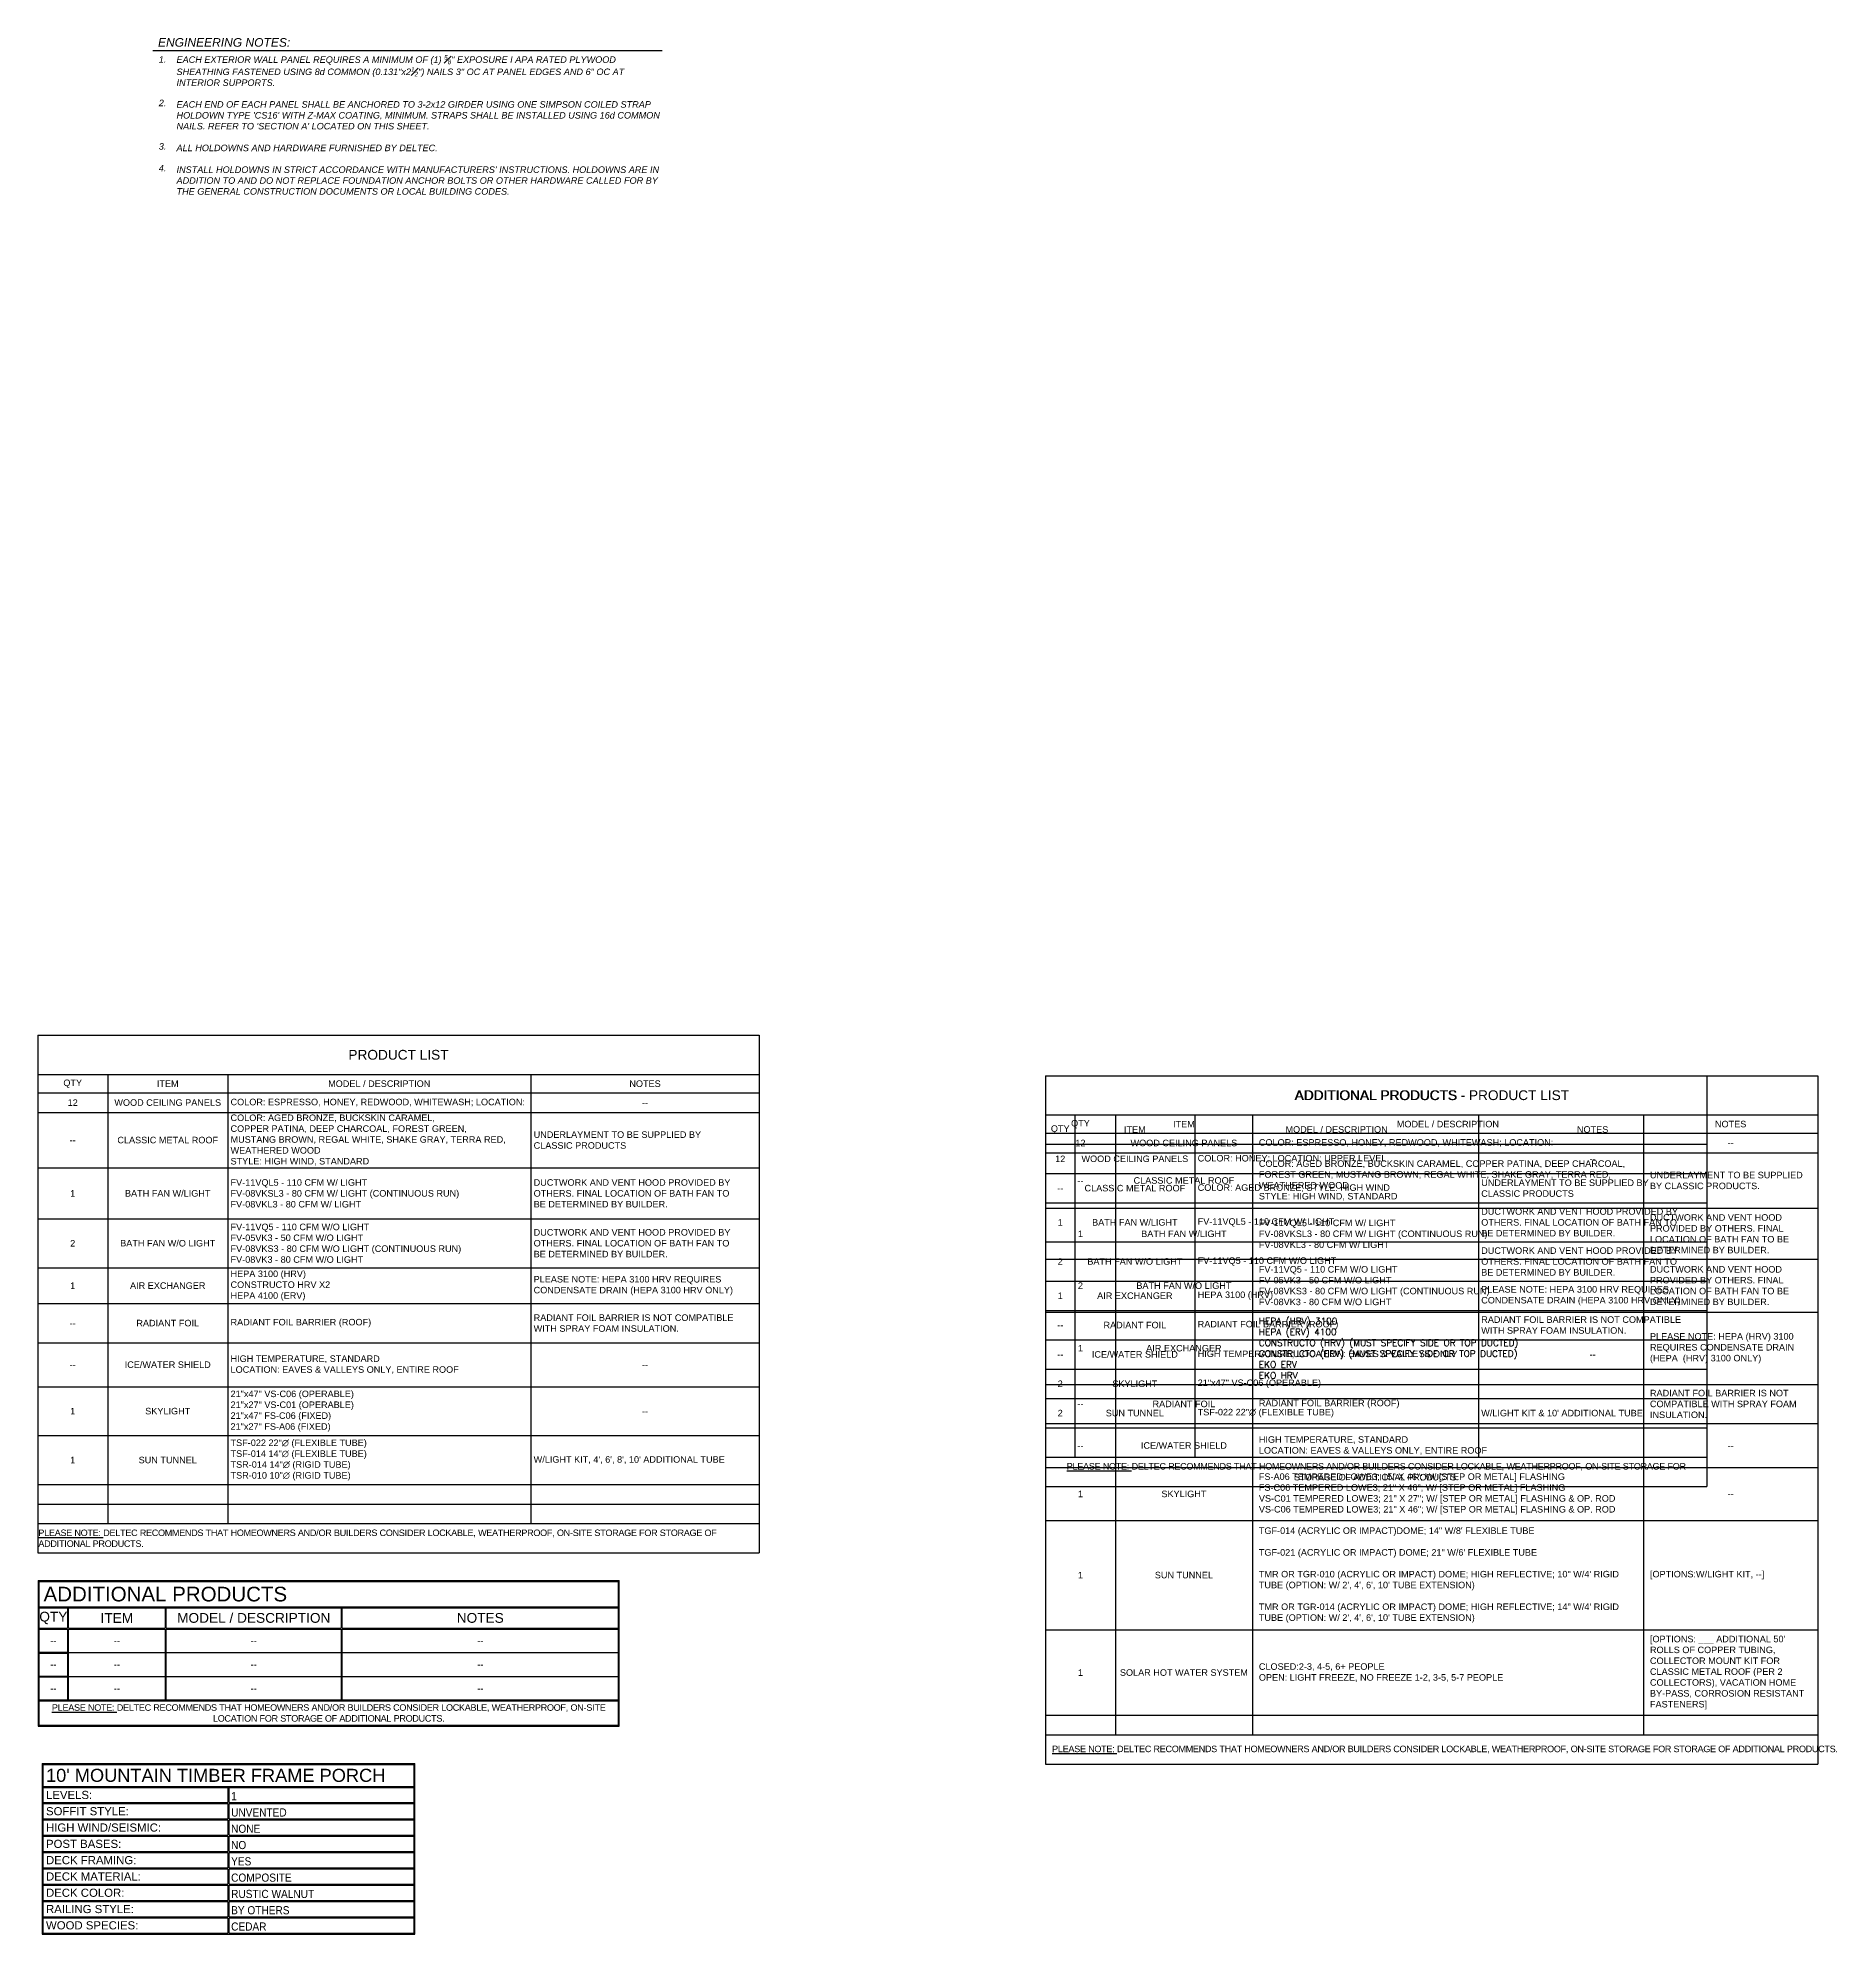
# Model space of a CAD drawing. Header units: inches. Extents: x -318 to 3012, y -921 to 1655.
# Drawn here: x 1477 to 2581, y 446 to 1609 of the extents above; entities that cross this region are included whole.
import ezdxf

# ---------------------------------------------------------------- set-up
doc = ezdxf.new("R2010")
doc.units = ezdxf.units.IN
doc.header["$LTSCALE"] = 10
doc.header["$MEASUREMENT"] = 0
doc.layers.get('0').update_dxf_attribs({"linetype": 'CONTINUOUS'})
for name, color, linetype in [('A-DIM', 4, 'CONTINUOUS'), ('A-SCH', 171, 'CONTINUOUS'), ('AEP-TBLK', 4, 'CONTINUOUS')]:
    doc.layers.add(name, color=color, linetype=linetype)
doc.styles.add('ROMANC', font='arial.ttf')
doc.styles.add('ROMAND', font='arial.ttf')
doc.styles.add('RomanS', font='arial.ttf')

# ---------------------------------------------------------------- blocks, each defined once
blk = doc.blocks.new('*T63')
at = {"layer": 'A-SCH', "color": 0, "linetype": 'ByBlock', "lineweight": -2, "transparency": 16777216}
for p, q in [((0, 0), (442.6, 0)), ((0, 0), (0, -317.6)), ((442.6, 0), (442.6, -317.6)), ((0, -24), (442.6, -24)), ((42.9, -24), (42.9, -299.6)), ((116.5, -24), (116.5, -299.6)), ((302.5, -24), (302.5, -299.6)), ((0, -35.3), (442.6, -35.3)), ((0, -47.3), (442.6, -47.3)), ((0, -81.3), (442.6, -81.3)), ((0, -112.6), (442.6, -112.6)), ((0, -142.6), (442.6, -142.6)), ((0, -164.6), (442.6, -164.6)), ((0, -188.6), (442.6, -188.6)), ((0, -215.6), (442.6, -215.6)), ((0, -245.6), (442.6, -245.6)), ((0, -275.6), (442.6, -275.6)), ((0, -287.6), (442.6, -287.6)), ((0, -299.6), (442.6, -299.6)), ((0, -317.6), (442.6, -317.6))]:
    blk.add_line(p, q, dxfattribs=at)
at = {"layer": 'A-SCH', "color": 0, "transparency": 16777216}
for s, insert, char_height, width, attachment_point, style in [('PRODUCT LIST', (221.3, -12), 6, 442.136, 5, 'ROMAND'), ('QTY', (21.4, -29.7), 4, 42.367, 5, 'ROMAND'), ('ITEM', (79.7, -29.7), 4, 73.083, 5, 'ROMAND'), ('MODEL / DESCRIPTION', (209.5, -29.7), 4, 185.542, 5, 'ROMAND'), ('NOTES', (372.6, -29.7), 4, 139.644, 5, 'ROMAND'), ('12', (21.4, -41.3), 4, 42.367, 5, 'RomanS'), ('WOOD CEILING PANELS', (79.7, -41.3), 4, 73.083, 5, 'RomanS'), (' COLOR: ESPRESSO, HONEY, REDWOOD, WHITEWASH; LOCATION:', (116.7, -41.3), 4, 185.542, 4, 'RomanS'), ('--', (372.6, -41.3), 4, 139.644, 5, 'RomanS'), (' COLOR: AGED BRONZE, BUCKSKIN CARAMEL, \\P COPPER PATINA, DEEP CHARCOAL, FOREST GREEN, \\P MUSTANG BROWN, REGAL WHITE, SHAKE GRAY, TERRA RED, \\P WEATHERED WOOD\\P STYLE: HIGH WIND, STANDARD', (116.7, -64.3), 4, 185.542, 4, 'RomanS'), ('--', (21.4, -64.3), 4, 42.367, 5, 'RomanS'), ('CLASSIC METAL ROOF', (79.7, -64.3), 4, 73.083, 5, 'RomanS'), (' UNDERLAYMENT TO BE SUPPLIED BY \\P CLASSIC PRODUCTS', (302.7, -64.3), 4, 139.644, 4, 'RomanS'), (' FV-11VQL5 - 110 CFM W/ LIGHT\\P FV-08VKSL3 - 80 CFM W/ LIGHT (CONTINUOUS RUN) \\P FV-08VKL3 - 80 CFM W/ LIGHT ', (116.7, -97), 4, 185.542, 4, 'RomanS'), (' DUCTWORK AND VENT HOOD PROVIDED BY  \\P OTHERS. FINAL LOCATION OF BATH FAN TO\\P BE DETERMINED BY BUILDER.', (302.7, -97), 4, 139.644, 4, 'RomanS'), ('1', (21.4, -97), 4, 42.367, 5, 'RomanS'), ('BATH FAN W/LIGHT', (79.7, -97), 4, 73.083, 5, 'RomanS'), (' FV-11VQ5 - 110 CFM W/O LIGHT\\P FV-05VK3 - 50 CFM W/O LIGHT\\P FV-08VKS3 - 80 CFM W/O LIGHT (CONTINUOUS RUN) \\P FV-08VK3 - 80 CFM W/O LIGHT', (116.7, -127.6), 4, 185.542, 4, 'RomanS'), ('2', (21.4, -127.6), 4, 42.367, 5, 'RomanS'), ('BATH FAN W/O LIGHT', (79.7, -127.6), 4, 73.083, 5, 'RomanS'), (' DUCTWORK AND VENT HOOD PROVIDED BY  \\P OTHERS. FINAL LOCATION OF BATH FAN TO\\P BE DETERMINED BY BUILDER.', (302.7, -127.6), 4, 139.644, 4, 'RomanS'), (' HEPA 3100 (HRV)\\P CONSTRUCTO HRV X2\\P HEPA 4100 (ERV) ', (116.7, -153.6), 4, 185.542, 4, 'RomanS'), (' PLEASE NOTE: HEPA 3100 HRV REQUIRES \\P CONDENSATE DRAIN (HEPA 3100 HRV ONLY)', (302.7, -153.6), 4, 139.644, 4, 'RomanS'), ('1', (21.4, -153.6), 4, 42.367, 5, 'RomanS'), ('AIR EXCHANGER', (79.7, -153.6), 4, 73.083, 5, 'RomanS'), (' RADIANT FOIL BARRIER (ROOF)', (116.7, -176.6), 4, 185.542, 4, 'RomanS'), (' RADIANT FOIL BARRIER IS NOT COMPATIBLE \\P WITH SPRAY FOAM INSULATION.', (302.7, -176.6), 4, 139.644, 4, 'RomanS'), ('--', (21.4, -176.6), 4, 42.367, 5, 'RomanS'), ('RADIANT FOIL', (79.7, -176.6), 4, 73.083, 5, 'RomanS'), (' HIGH TEMPERATURE, STANDARD\\P LOCATION: EAVES & VALLEYS ONLY, ENTIRE ROOF ', (116.7, -202.1), 4, 185.542, 4, 'RomanS'), ('--', (21.4, -202.1), 4, 42.367, 5, 'RomanS'), ('ICE/WATER SHIELD\\P', (79.7, -202.1), 4, 73.083, 5, 'RomanS'), ('--', (372.6, -202.1), 4, 139.644, 5, 'RomanS'), (' 21"x47" VS-C06 (OPERABLE)  \\P 21"x27" VS-C01 (OPERABLE)\\P 21"x47" FS-C06 (FIXED)\\P 21"x27" FS-A06 (FIXED)', (116.7, -230.6), 4, 185.542, 4, 'RomanS'), ('1', (21.4, -230.6), 4, 42.367, 5, 'RomanS'), ('SKYLIGHT\\P', (79.7, -230.6), 4, 73.083, 5, 'RomanS'), ('--', (372.6, -230.6), 4, 139.644, 5, 'ROMAND'), (' TSF-022 22"∅ (FLEXIBLE TUBE)\\P TSF-014 14"∅ (FLEXIBLE TUBE)\\P TSR-014 14"∅ (RIGID TUBE)\\P TSR-010 10"∅ (RIGID TUBE)', (116.7, -260.6), 4, 185.542, 4, 'RomanS'), ('1', (21.4, -260.6), 4, 42.367, 5, 'RomanS'), ('SUN TUNNEL', (79.7, -260.6), 4, 73.083, 5, 'RomanS'), (" W/LIGHT KIT, 4', 6', 8', 10' ADDITIONAL TUBE\\P", (302.7, -260.6), 4, 139.644, 4, 'RomanS'), ('{\\T0.95;\\LPLEASE NOTE:\\l DELTEC RECOMMENDS THAT HOMEOWNERS AND/OR BUILDERS CONSIDER LOCKABLE, WEATHERPROOF, ON-SITE STORAGE FOR STORAGE OF ADDITIONAL PRODUCTS.}', (0.3, -308.6), 4, 442.136, 4, 'RomanS')]:
    blk.add_mtext(s, dxfattribs=dict(at, insert=insert, char_height=char_height, width=width, attachment_point=attachment_point, style=style))
blk = doc.blocks.new('*T68')
at = {"layer": 'A-SCH', "color": 0, "linetype": 'ByBlock', "lineweight": -2, "transparency": 16777216}
for p, q in [((0, 0), (405.7, 0)), ((0, 0), (0, -252)), ((405.7, 0), (405.7, -252)), ((0, -24), (405.7, -24)), ((18, -24), (18, -234)), ((91.6, -24), (91.6, -234)), ((265.6, -24), (265.6, -234)), ((0, -42), (405.7, -42)), ((0, -60), (405.7, -60)), ((0, -78), (405.7, -78)), ((0, -102), (405.7, -102)), ((0, -126), (405.7, -126)), ((0, -144), (405.7, -144)), ((0, -162), (405.7, -162)), ((0, -180), (405.7, -180)), ((0, -198), (405.7, -198)), ((0, -216), (405.7, -216)), ((0, -234), (405.7, -234)), ((0, -252), (405.7, -252))]:
    blk.add_line(p, q, dxfattribs=at)
at = {"layer": 'A-SCH', "color": 0, "transparency": 16777216}
for s, insert, char_height, width, attachment_point, style in [('ADDITIONAL PRODUCTS', (202.9, -12), 6, 405.227, 5, 'ROMAND'), ('QTY', (9, -33), 4, 17.5, 5, 'ROMAND'), ('ITEM', (54.8, -33), 4, 73.083, 5, 'ROMAND'), ('MODEL / DESCRIPTION', (178.6, -33), 4, 173.5, 5, 'ROMAND'), ('NOTES', (335.7, -33), 4, 139.644, 5, 'ROMAND'), ('12', (9, -51), 4, 17.5, 5, 'RomanS'), ('WOOD CEILING PANELS', (54.8, -51), 4, 73.083, 5, 'RomanS'), (' COLOR: HONEY; LOCATION: UPPER LEVEL', (91.8, -51), 4, 173.5, 4, 'RomanS'), ('--', (335.7, -51), 4, 139.644, 5, 'RomanS'), ('--', (9, -69), 4, 17.5, 5, 'RomanS'), ('CLASSIC METAL ROOF', (54.8, -69), 4, 73.083, 5, 'RomanS'), (' COLOR: AGED BRONZE; STYLE: HIGH WIND', (91.8, -69), 4, 173.5, 4, 'RomanS'), (' UNDERLAYMENT TO BE SUPPLIED BY \\P CLASSIC PRODUCTS', (265.8, -69), 4, 139.644, 4, 'RomanS'), (' DUCTWORK AND VENT HOOD PROVIDED BY  \\P OTHERS. FINAL LOCATION OF BATH FAN TO\\P BE DETERMINED BY BUILDER.', (265.8, -90), 4, 139.644, 4, 'RomanS'), ('1', (9, -90), 4, 17.5, 5, 'RomanS'), ('BATH FAN W/LIGHT', (54.8, -90), 4, 73.083, 5, 'RomanS'), (' FV-11VQL5 - 110 CFM W/ LIGHT', (91.8, -90), 4, 173.5, 4, 'RomanS'), ('2', (9, -114), 4, 17.5, 5, 'RomanS'), ('BATH FAN W/O LIGHT', (54.8, -114), 4, 73.083, 5, 'RomanS'), (' FV-11VQ5 - 110 CFM W/O LIGHT', (91.8, -114), 4, 173.5, 4, 'RomanS'), (' DUCTWORK AND VENT HOOD PROVIDED BY  \\P OTHERS. FINAL LOCATION OF BATH FAN TO\\P BE DETERMINED BY BUILDER.', (265.8, -114), 4, 139.644, 4, 'RomanS'), ('1', (9, -135), 4, 17.5, 5, 'RomanS'), ('AIR EXCHANGER', (54.8, -135), 4, 73.083, 5, 'RomanS'), (' HEPA 3100 (HRV)', (91.8, -135), 4, 173.5, 4, 'RomanS'), (' PLEASE NOTE: HEPA 3100 HRV REQUIRES \\P CONDENSATE DRAIN (HEPA 3100 HRV ONLY)', (265.8, -135), 4, 139.644, 4, 'RomanS'), ('RADIANT FOIL', (54.8, -153), 4, 73.083, 5, 'RomanS'), (' RADIANT FOIL BARRIER (ROOF)', (91.8, -153), 4, 173.5, 4, 'RomanS'), (' RADIANT FOIL BARRIER IS NOT COMPATIBLE \\P WITH SPRAY FOAM INSULATION.', (265.8, -153), 4, 139.644, 4, 'RomanS'), ('--', (9, -153), 4, 17.5, 5, 'RomanS'), ('--', (9, -171), 4, 17.5, 5, 'RomanS'), ('ICE/WATER SHIELD\\P', (54.8, -171), 4, 73.083, 5, 'RomanS'), (' HIGH TEMPERATURE; LOCATION: EAVES & VALLEYS ONLY ', (91.8, -171), 4, 173.5, 4, 'RomanS'), ('--', (335.7, -171), 4, 139.644, 5, 'RomanS'), ('2', (9, -189), 4, 17.5, 5, 'RomanS'), ('SKYLIGHT\\P', (54.8, -189), 4, 73.083, 5, 'RomanS'), (' 21"x47" VS-C06 (OPERABLE)', (91.8, -189), 4, 173.5, 4, 'RomanS'), ('--', (335.7, -189), 4, 139.644, 5, 'ROMAND'), ('2', (9, -207), 4, 17.5, 5, 'RomanS'), ('SUN TUNNEL', (54.8, -207), 4, 73.083, 5, 'RomanS'), (' TSF-022 22"∅ (FLEXIBLE TUBE)', (91.8, -207), 4, 173.5, 4, 'RomanS'), (" W/LIGHT KIT & 10' ADDITIONAL TUBE", (265.8, -207), 4, 139.644, 4, 'RomanS'), ('{\\T0.95;\\LPLEASE NOTE:\\l DELTEC RECOMMENDS THAT HOMEOWNERS AND/OR BUILDERS CONSIDER LOCKABLE, WEATHERPROOF, ON-SITE STORAGE FOR STORAGE OF ADDITIONAL PRODUCTS.}', (202.9, -243), 4, 405.227, 5, 'RomanS')]:
    blk.add_mtext(s, dxfattribs=dict(at, insert=insert, char_height=char_height, width=width, attachment_point=attachment_point, style=style))
blk = doc.blocks.new('*T69')
at = {"layer": 'A-SCH', "color": 0, "linetype": 'ByBlock', "lineweight": -2, "transparency": 16777216}
for p, q in [((0, 0), (474, 0)), ((0, 0), (0, -422.4)), ((474, 0), (474, -422.4)), ((0, -24), (474, -24)), ((42.9, -24), (42.9, -404.4)), ((126.9, -24), (126.9, -404.4)), ((366.9, -24), (366.9, -404.4)), ((0, -35.3), (474, -35.3)), ((0, -47.3), (474, -47.3)), ((0, -81.3), (474, -81.3)), ((0, -112.6), (474, -112.6)), ((0, -145), (474, -145)), ((0, -189.4), (474, -189.4)), ((0, -213.4), (474, -213.4)), ((0, -240.4), (474, -240.4)), ((0, -272.8), (474, -272.8)), ((0, -340), (474, -340)), ((0, -392.4), (474, -392.4)), ((0, -404.4), (474, -404.4)), ((0, -422.4), (474, -422.4))]:
    blk.add_line(p, q, dxfattribs=at)
at = {"layer": 'A-SCH', "color": 0, "transparency": 16777216}
for s, insert, char_height, width, attachment_point, style in [('ADDITIONAL PRODUCTS - PRODUCT LIST', (237, -12), 6, 466.013, 5, 'ROMAND'), ('QTY', (21.4, -29.7), 4, 34.867, 5, 'RomanS'), ('ITEM', (84.9, -29.7), 4, 76, 5, 'RomanS'), ('MODEL / DESCRIPTION', (246.9, -29.7), 4, 232, 5, 'ROMAND'), ('NOTES', (420.4, -29.7), 4, 99.145, 5, 'ROMAND'), ('12', (21.4, -41.3), 4, 34.867, 5, 'RomanS'), ('WOOD CEILING PANELS', (84.9, -41.3), 4, 76, 5, 'RomanS'), ('COLOR: ESPRESSO, HONEY, REDWOOD, WHITEWASH; LOCATION:', (130.9, -41.3), 4, 232, 4, 'RomanS'), ('--', (420.4, -41.3), 4, 99.145, 5, 'RomanS'), ('COLOR: AGED BRONZE, BUCKSKIN CARAMEL, COPPER PATINA, DEEP CHARCOAL, FOREST GREEN, MUSTANG BROWN, REGAL WHITE, SHAKE GRAY, TERRA RED, WEATHERED WOOD\\PSTYLE: HIGH WIND, STANDARD', (130.9, -64.3), 4, 232, 4, 'RomanS'), ('--', (21.4, -64.3), 4, 34.867, 5, 'RomanS'), ('CLASSIC METAL ROOF', (84.9, -64.3), 4, 76, 5, 'RomanS'), ('UNDERLAYMENT TO BE SUPPLIED BY CLASSIC PRODUCTS.', (370.9, -64.3), 4, 99.145, 4, 'RomanS'), ('FV-11VQL5 - 110 CFM W/ LIGHT\\PFV-08VKSL3 - 80 CFM W/ LIGHT (CONTINUOUS RUN) \\PFV-08VKL3 - 80 CFM W/ LIGHT ', (130.9, -97), 4, 232, 4, 'RomanS'), ('DUCTWORK AND VENT HOOD PROVIDED BY OTHERS. FINAL LOCATION OF BATH FAN TO BE DETERMINED BY BUILDER.', (370.9, -97), 4, 99.145, 4, 'RomanS'), ('1', (21.4, -97), 4, 34.867, 5, 'RomanS'), ('BATH FAN W/LIGHT', (84.9, -97), 4, 76, 5, 'RomanS'), ('2', (21.4, -128.8), 4, 34.867, 5, 'RomanS'), ('BATH FAN W/O LIGHT', (84.9, -128.8), 4, 76, 5, 'RomanS'), ('FV-11VQ5 - 110 CFM W/O LIGHT\\PFV-05VK3 - 50 CFM W/O LIGHT\\PFV-08VKS3 - 80 CFM W/O LIGHT (CONTINUOUS RUN) \\PFV-08VK3 - 80 CFM W/O LIGHT', (130.9, -128.8), 4, 232, 4, 'RomanS'), ('DUCTWORK AND VENT HOOD PROVIDED BY OTHERS. FINAL LOCATION OF BATH FAN TO BE DETERMINED BY BUILDER.', (370.9, -128.8), 4, 99.145, 4, 'RomanS'), ('{\\Fromans|c0;\\W1;HEPA (HRV) 3100\\PHEPA (ERV) 4100\\PCONSTRUCTO (HRV) \\C256;(MUST SPECIFY SIDE OR TOP DUCTED)\\P\\C0;CONSTRUCTO (ERV) \\C256;(MUST SPECIFY SIDE OR TOP DUCTED) \\PEKO ERV \\PEKO HRV }', (130.9, -167.2), 4, 232, 4, 'RomanS'), ('PLEASE NOTE: HEPA (HRV) 3100 REQUIRES CONDENSATE DRAIN (HEPA  (HRV) 3100 ONLY)', (370.9, -167.2), 4, 99.145, 4, 'RomanS'), ('1', (21.4, -167.2), 4, 34.867, 5, 'RomanS'), ('AIR EXCHANGER', (84.9, -167.2), 4, 76, 5, 'RomanS'), ('RADIANT FOIL BARRIER IS NOT COMPATIBLE WITH SPRAY FOAM INSULATION.', (370.9, -201.4), 4, 99.145, 4, 'RomanS'), ('--', (21.4, -201.4), 4, 34.867, 5, 'RomanS'), ('RADIANT FOIL', (84.9, -201.4), 4, 76, 5, 'RomanS'), ('RADIANT FOIL BARRIER (ROOF)', (130.9, -201.4), 4, 232, 4, 'RomanS'), ('--', (21.4, -226.9), 4, 34.867, 5, 'RomanS'), ('ICE/WATER SHIELD\\P', (84.9, -226.9), 4, 76, 5, 'RomanS'), ('HIGH TEMPERATURE, STANDARD\\PLOCATION: EAVES & VALLEYS ONLY, ENTIRE ROOF ', (130.9, -226.9), 4, 232, 4, 'RomanS'), ('--', (420.4, -226.9), 4, 99.145, 5, 'RomanS'), ('{\\C256;FS-A06 TEMPERED LOWE3; 15" X 46"; W/ [STEP OR METAL] FLASHING  \\PFS-C06 TEMPERED LOWE3; 21" X 46"; W/ [STEP OR METAL] FLASHING\\PVS-C01 TEMPERED LOWE3; 21" X 27"; W/ [STEP OR METAL] FLASHING & OP. ROD\\PVS-C06 TEMPERED LOWE3; 21" X 46"; W/ [STEP OR METAL] FLASHING & OP. ROD}', (130.9, -256.6), 4, 232, 4, 'RomanS'), ('1', (21.4, -256.6), 4, 34.867, 5, 'RomanS'), ('SKYLIGHT\\P', (84.9, -256.6), 4, 76, 5, 'RomanS'), ('--', (420.4, -256.6), 4, 99.145, 5, 'ROMAND'), ('TGF-014 (ACRYLIC OR IMPACT)DOME; 14" W/8\' FLEXIBLE TUBE^J^JTGF-021 (ACRYLIC OR IMPACT) DOME; 21" W/6\' FLEXIBLE TUBE\\P^JTMR OR TGR-010 (ACRYLIC OR IMPACT) DOME; HIGH REFLECTIVE; 10" W/4\' RIGID TUBE (OPTION: W/ 2\', 4\', 6\', 10\' TUBE EXTENSION)\\P^JTMR OR TGR-014 (ACRYLIC OR IMPACT) DOME; HIGH REFLECTIVE; 14" W/4\' RIGID TUBE (OPTION: W/ 2\', 4\', 6\', 10\' TUBE EXTENSION)', (130.9, -306.4), 4, 232, 4, 'RomanS'), ('1', (21.4, -306.4), 4, 34.867, 5, 'RomanS'), ('SUN TUNNEL', (84.9, -306.4), 4, 76, 5, 'RomanS'), ('[OPTIONS:W/LIGHT KIT, --]', (370.9, -306.4), 4, 99.145, 4, 'RomanS'), ("[OPTIONS: ___ ADDITIONAL 50' ROLLS OF COPPER TUBING, COLLECTOR MOUNT KIT FOR CLASSIC METAL ROOF (PER 2 COLLECTORS), VACATION HOME BY-PASS, CORROSION RESISTANT FASTENERS]", (370.9, -366.2), 4, 99.145, 4, 'RomanS'), ('CLOSED:2-3, 4-5, 6+ PEOPLE\\POPEN: LIGHT FREEZE, NO FREEZE 1-2, 3-5, 5-7 PEOPLE', (130.9, -366.2), 4, 232, 4, 'RomanS'), ('1', (21.4, -366.2), 4, 34.867, 5, 'RomanS'), ('SOLAR HOT WATER SYSTEM', (84.9, -366.2), 4, 76, 5, 'RomanS'), ('{\\T0.95;\\LPLEASE NOTE:\\l DELTEC RECOMMENDS THAT HOMEOWNERS AND/OR BUILDERS CONSIDER LOCKABLE, WEATHERPROOF, ON-SITE STORAGE FOR STORAGE OF ADDITIONAL PRODUCTS.}', (4, -413.4), 4, 466.013, 4, 'RomanS')]:
    blk.add_mtext(s, dxfattribs=dict(at, insert=insert, char_height=char_height, width=width, attachment_point=attachment_point, style=style))
blk = doc.blocks.new('*U67')
for name in ['*T68', '*T69']:
    blk.add_blockref(name, (0, 0))
blk = doc.blocks.new('*T76')
at = {"layer": 'A-SCH', "color": 0, "lineweight": -2, "transparency": 16777216}
for p, q in [((-0.3, 0.3), (356.3, 0.3)), ((-0.3, 0.3), (-0.3, -88.9)), ((356.3, -16), (356.3, 0.3)), ((0.3, -0.3), (355.7, -0.3)), ((0.3, -15.7), (0.3, -0.3)), ((355.7, -0.3), (355.7, -15.7)), ((0.3, -15.7), (355.7, -15.7)), ((0.3, -16.3), (17.7, -16.3)), ((0.3, -28.8), (0.3, -16.3)), ((17.7, -16.3), (17.7, -28.8)), ((18.3, -16.3), (77.7, -16.3)), ((18.3, -28.8), (18.3, -16.3)), ((77.7, -16.3), (77.7, -28.8)), ((78.3, -16.3), (185.7, -16.3)), ((78.3, -28.8), (78.3, -16.3)), ((185.7, -16.3), (185.7, -28.8)), ((186.3, -16.3), (355.7, -16.3)), ((186.3, -28.8), (186.3, -16.3)), ((355.7, -16.3), (355.7, -28.8)), ((356.3, -29.1), (356.3, -16)), ((0.3, -28.8), (17.7, -28.8)), ((0.3, -29.5), (17.7, -29.5)), ((0.3, -43.5), (0.3, -29.5)), ((17.7, -29.5), (17.7, -43.5)), ((18.3, -28.8), (77.7, -28.8)), ((18.3, -29.5), (77.7, -29.5)), ((18.3, -44.1), (18.3, -29.5)), ((77.7, -29.5), (77.7, -73.1)), ((78.3, -28.8), (185.7, -28.8)), ((78.3, -29.5), (185.7, -29.5)), ((78.3, -43.8), (78.3, -29.5)), ((185.7, -29.5), (185.7, -73.1)), ((186.3, -28.8), (355.7, -28.8)), ((186.3, -29.5), (355.7, -29.5)), ((186.3, -43.8), (186.3, -29.5)), ((355.7, -29.5), (355.7, -88.3)), ((356.3, -43.8), (356.3, -29.1)), ((0.3, -43.5), (17.7, -43.5)), ((0.3, -44.1), (17.7, -44.1)), ((0.3, -58.2), (0.3, -44.1)), ((17.7, -44.1), (17.7, -58.2)), ((18.3, -58.8), (18.3, -43.5)), ((78.3, -58.5), (78.3, -43.8)), ((186.3, -58.5), (186.3, -43.8)), ((356.3, -58.5), (356.3, -43.8)), ((0.3, -58.2), (17.7, -58.2)), ((18.3, -73.5), (18.3, -58.2)), ((0.3, -58.8), (17.7, -58.8)), ((0.3, -72.8), (0.3, -58.8)), ((17.7, -58.8), (17.7, -72.8)), ((78.3, -73.1), (78.3, -58.5)), ((186.3, -73.1), (186.3, -58.5)), ((356.3, -73.1), (356.3, -58.5)), ((0.3, -72.8), (17.7, -72.8)), ((0.3, -73.5), (18.3, -73.5)), ((0.3, -88.3), (0.3, -73.5)), ((17.7, -73.5), (78.3, -73.5)), ((18.3, -72.8), (77.7, -72.8)), ((77.7, -73.5), (186.3, -73.5)), ((78.3, -72.8), (185.7, -72.8)), ((185.7, -73.5), (355.7, -73.5)), ((186.3, -72.8), (355.7, -72.8)), ((356.3, -88.9), (356.3, -73.1)), ((-0.3, -88.9), (356.3, -88.9)), ((0.3, -88.3), (355.7, -88.3))]:
    blk.add_line(p, q, dxfattribs=at)
at = {"layer": 'A-SCH', "color": 0, "linetype": 'ByBlock', "lineweight": -2, "transparency": 16777216}
for p, q in [((18.3, -43.8), (77.7, -43.8)), ((78.3, -43.8), (185.7, -43.8)), ((186.3, -43.8), (355.7, -43.8)), ((18.3, -58.5), (77.7, -58.5)), ((78.3, -58.5), (185.7, -58.5)), ((186.3, -58.5), (355.7, -58.5))]:
    blk.add_line(p, q, dxfattribs=at)
at = {"layer": 'A-SCH', "color": 0, "transparency": 16777216}
for s, insert, char_height, width, attachment_point, style in [('ADDITIONAL PRODUCTS', (3, -8), 9, 350, 4, 'ROMANC'), ('QTY', (9, -22.6), 6, 14, 5, 'ROMAND'), ('ITEM', (48, -22.6), 6, 56, 5, 'ROMAND'), ('MODEL / DESCRIPTION', (132, -22.6), 6, 104, 5, 'ROMAND'), ('NOTES', (271, -22.6), 6, 166, 5, 'ROMAND'), ('--', (9, -36.5), 4, 14, 5, 'RomanS'), ('--', (48, -36.5), 4, 56, 5, 'RomanS'), ('--', (132, -36.5), 4, 104, 5, 'RomanS'), ('--', (271, -36.5), 4, 166, 5, 'RomanS'), ('--', (9, -51.1), 4, 14, 5, 'RomanS'), ('--', (48, -51.1), 4, 56, 5, 'RomanS'), ('--', (132, -51.1), 4, 104, 5, 'RomanS'), ('--', (271, -51.1), 4, 166, 5, 'RomanS'), ('--', (9, -65.8), 4, 14, 5, 'RomanS'), ('--', (48, -65.8), 4, 56, 5, 'RomanS'), ('--', (132, -65.8), 4, 104, 5, 'RomanS'), ('--', (271, -65.8), 4, 166, 5, 'RomanS'), ('{\\T0.95;\\LPLEASE NOTE:\\l DELTEC RECOMMENDS THAT HOMEOWNERS AND/OR BUILDERS CONSIDER LOCKABLE, WEATHERPROOF, ON-SITE LOCATION FOR STORAGE OF ADDITIONAL PRODUCTS.}', (178, -80.9), 4, 352, 5, 'RomanS')]:
    blk.add_mtext(s, dxfattribs=dict(at, insert=insert, char_height=char_height, width=width, attachment_point=attachment_point, style=style))
blk = doc.blocks.new('*T105')
at = {"color": 0, "linetype": 'ByBlock', "lineweight": -2, "transparency": 16777216}
for p, q in [((-0.3125, 0.3125), (228.3125, 0.3125)), ((-0.3125, 0.3125), (-0.3125, -104.3125)), ((228.3125, -14), (228.3125, 0.3125)), ((0.3125, -0.3125), (227.6875, -0.3125)), ((0.3125, -13.6875), (0.3125, -0.3125)), ((227.6875, -0.3125), (227.6875, -13.6875)), ((0.3125, -13.6875), (227.6875, -13.6875)), ((0.3125, -14.3125), (113.6875, -14.3125)), ((0.3125, -23.6875), (0.3125, -14.3125)), ((113.6875, -14.3125), (113.6875, -23.6875)), ((114.3125, -14.3125), (227.6875, -14.3125)), ((114.3125, -23.6875), (114.3125, -14.3125)), ((227.6875, -14.3125), (227.6875, -23.6875)), ((228.3125, -24), (228.3125, -14)), ((0.3125, -23.6875), (113.6875, -23.6875)), ((0.3125, -24.3125), (113.6875, -24.3125)), ((0.3125, -33.6875), (0.3125, -24.3125)), ((0.3125, -33.6875), (113.6875, -33.6875)), ((0.3125, -34.3125), (113.6875, -34.3125)), ((0.3125, -43.6875), (0.3125, -34.3125)), ((113.6875, -24.3125), (113.6875, -33.6875)), ((113.6875, -34.3125), (113.6875, -43.6875)), ((114.3125, -23.6875), (227.6875, -23.6875)), ((114.3125, -24.3125), (227.6875, -24.3125)), ((114.3125, -33.6875), (114.3125, -24.3125)), ((114.3125, -33.6875), (227.6875, -33.6875)), ((114.3125, -34.3125), (227.6875, -34.3125)), ((114.3125, -43.6875), (114.3125, -34.3125)), ((227.6875, -24.3125), (227.6875, -33.6875)), ((227.6875, -34.3125), (227.6875, -43.6875)), ((228.3125, -34), (228.3125, -24)), ((228.3125, -44), (228.3125, -34)), ((0.3125, -43.6875), (113.6875, -43.6875)), ((0.3125, -44.3125), (113.6875, -44.3125)), ((0.3125, -53.6875), (0.3125, -44.3125)), ((113.6875, -44.3125), (113.6875, -53.6875)), ((114.3125, -43.6875), (227.6875, -43.6875)), ((114.3125, -44.3125), (227.6875, -44.3125)), ((114.3125, -53.6875), (114.3125, -44.3125)), ((227.6875, -44.3125), (227.6875, -53.6875)), ((228.3125, -54), (228.3125, -44)), ((0.3125, -53.6875), (113.6875, -53.6875)), ((0.3125, -54.3125), (113.6875, -54.3125)), ((0.3125, -63.6875), (0.3125, -54.3125)), ((113.6875, -54.3125), (113.6875, -63.6875)), ((114.3125, -53.6875), (227.6875, -53.6875)), ((114.3125, -54.3125), (227.6875, -54.3125)), ((114.3125, -63.6875), (114.3125, -54.3125)), ((227.6875, -54.3125), (227.6875, -63.6875)), ((228.3125, -64), (228.3125, -54)), ((0.3125, -63.6875), (113.6875, -63.6875)), ((0.3125, -64.3125), (113.6875, -64.3125)), ((0.3125, -73.6875), (0.3125, -64.3125)), ((113.6875, -64.3125), (113.6875, -73.6875)), ((114.3125, -63.6875), (227.6875, -63.6875)), ((114.3125, -64.3125), (227.6875, -64.3125)), ((114.3125, -73.6875), (114.3125, -64.3125)), ((227.6875, -64.3125), (227.6875, -73.6875)), ((228.3125, -74), (228.3125, -64)), ((0.3125, -73.6875), (113.6875, -73.6875)), ((0.3125, -74.3125), (113.6875, -74.3125)), ((0.3125, -83.6875), (0.3125, -74.3125)), ((113.6875, -74.3125), (113.6875, -83.6875)), ((114.3125, -73.6875), (227.6875, -73.6875)), ((114.3125, -74.3125), (227.6875, -74.3125)), ((114.3125, -83.6875), (114.3125, -74.3125)), ((227.6875, -74.3125), (227.6875, -83.6875)), ((228.3125, -84), (228.3125, -74)), ((0.3125, -83.6875), (113.6875, -83.6875)), ((0.3125, -84.3125), (113.6875, -84.3125)), ((0.3125, -93.6875), (0.3125, -84.3125)), ((113.6875, -84.3125), (113.6875, -93.6875)), ((114.3125, -83.6875), (227.6875, -83.6875)), ((114.3125, -84.3125), (227.6875, -84.3125)), ((114.3125, -93.6875), (114.3125, -84.3125)), ((227.6875, -84.3125), (227.6875, -93.6875)), ((228.3125, -94), (228.3125, -84)), ((-0.3125, -104.3125), (228.3125, -104.3125)), ((0.3125, -93.6875), (113.6875, -93.6875)), ((0.3125, -94.3125), (113.6875, -94.3125)), ((0.3125, -103.6875), (0.3125, -94.3125)), ((0.3125, -103.6875), (113.6875, -103.6875)), ((113.6875, -94.3125), (113.6875, -103.6875)), ((114.3125, -93.6875), (227.6875, -93.6875)), ((114.3125, -94.3125), (227.6875, -94.3125)), ((114.3125, -103.6875), (114.3125, -94.3125)), ((114.3125, -103.6875), (227.6875, -103.6875)), ((227.6875, -94.3125), (227.6875, -103.6875)), ((228.3125, -104.3125), (228.3125, -94))]:
    blk.add_line(p, q, dxfattribs=at)
at = {"transparency": 16777216, "attachment_point": 4}
for s, insert, char_height, width, style in [("10' MOUNTAIN TIMBER FRAME PORCH", (2, -7), 8, 224, 'ROMANC'), ('LEVELS:', (2, -19), 5, 110, 'ROMAND'), ('SOFFIT STYLE:', (2, -29), 5, 110, 'ROMAND'), ('HIGH WIND/SEISMIC:', (2, -39), 5, 110, 'ROMAND'), ('POST BASES:', (2, -49), 5, 110, 'ROMAND'), ('DECK FRAMING:', (2, -59), 5, 110, 'ROMAND'), ('DECK MATERIAL:', (2, -69), 5, 110, 'ROMAND'), ('DECK COLOR:', (2, -79), 5, 110, 'ROMAND'), ('RAILING STYLE:', (2, -89), 5, 110, 'ROMAND'), ('WOOD SPECIES:', (2, -99), 5, 110, 'ROMAND')]:
    blk.add_mtext(s, dxfattribs=dict(at, insert=insert, char_height=char_height, width=width, style=style))
blk = doc.blocks.new('PorchSpecs2016')
blk.add_blockref('*T105', (-228.2, -14.4))
at = {"style": 'RomanS', "width": 0.8875, "flags": 4}
for tag, p in [('LEVELS', (-112.6, -36.6)), ('SOFFIT', (-112.6, -46.6)), ('HWIND_SEISMIC', (-112.6, -56.6)), ('POST_BASES', (-112.6, -66.6)), ('DECK_FRAMING', (-112.6, -76.6)), ('DECK_MATERIAL', (-112.6, -86.6)), ('DECK_COLOR', (-112.6, -96.6)), ('RAILING_STYLE', (-112.6, -106.6)), ('WOOD_SPECIES', (-112.6, -116.6))]:
    blk.add_attdef(tag, p, '', height=5, dxfattribs=at)

msp = doc.modelspace()

# ---------------------------------------------------------------- linework, layer by layer
at = {"layer": 'AEP-TBLK'}
msp.add_line((1547.6, 1601.3), (1860.1, 1601.3), dxfattribs=at)

# ---------------------------------------------------------------- block references
for name, p in [('*T63', (1477, 997.2)), ('*U67', (2095.4, 972.4)), ('*T76', (1477.5, 662.3))]:
    msp.add_blockref(name, p)
at = {"layer": 'A-SCH'}
ref = msp.add_blockref('PorchSpecs2016', (1708.2, 564.5), dxfattribs=at)
ref.add_attrib('LEVELS', '1', (1595.6, 527.9), dxfattribs={"layer": '0', "height": 5, "style": 'RomanS', "width": 0.8875})
ref.add_attrib('SOFFIT', 'UNVENTED', (1595.6, 517.9), dxfattribs={"layer": '0', "height": 5, "style": 'RomanS', "width": 0.8875})
ref.add_attrib('HWIND_SEISMIC', 'NONE', (1595.6, 507.9), dxfattribs={"layer": '0', "height": 5, "style": 'RomanS', "width": 0.8875})
ref.add_attrib('POST_BASES', 'NO', (1595.6, 497.9), dxfattribs={"layer": '0', "height": 5, "style": 'RomanS', "width": 0.8875})
ref.add_attrib('DECK_FRAMING', 'YES', (1595.6, 487.9), dxfattribs={"layer": '0', "height": 5, "style": 'RomanS', "width": 0.8875})
ref.add_attrib('DECK_MATERIAL', 'COMPOSITE', (1595.6, 477.9), dxfattribs={"layer": '0', "height": 5, "style": 'RomanS', "width": 0.8875})
ref.add_attrib('DECK_COLOR', 'RUSTIC WALNUT', (1595.6, 467.9), dxfattribs={"layer": '0', "height": 5, "style": 'RomanS', "width": 0.8875})
ref.add_attrib('RAILING_STYLE', 'BY OTHERS', (1595.6, 457.9), dxfattribs={"layer": '0', "height": 5, "style": 'RomanS', "width": 0.8875})
ref.add_attrib('WOOD_SPECIES', 'CEDAR', (1595.6, 447.9), dxfattribs={"layer": '0', "height": 5, "style": 'RomanS', "width": 0.8875})

# ---------------------------------------------------------------- texts
at = {"layer": 'A-DIM', "insert": (1591.3, 1609), "char_height": 5.28, "width": 106.844, "attachment_point": 2, "style": 'ROMAND'}
msp.add_mtext('{\\fArial|b0|i1|c0|p34;ENGINEERING NOTES:}', dxfattribs=at)
at = {"layer": 'AEP-TBLK', "char_height": 4, "attachment_point": 1}
for s, insert, width in [('{\\fArial|b0|i1|c0|p34;1.\\P\\P\\P\\P2.\\P\\P\\P\\P3.\\P\\P4.}', (1551.2, 1597.9), 280.005), ('\\A1;{\\fArial|b0|i1|c0|p34;EACH EXTERIOR WALL PANEL REQUIRES A MINIMUM OF (1) \\H0.7x;\\S5#8;\\H1.429x;" EXPOSURE I APA RATED PLYWOOD SHEATHING FASTENED USING 8d COMMON (0.131"x2\\H0.7x;\\S1#2;\\H1.429x;") NAILS 3" OC AT PANEL EDGES AND 6" OC AT INTERIOR SUPPORTS.\\P\\PEACH END OF EACH PANEL SHALL BE ANCHORED TO 3-2x12 GIRDER USING ONE SIMPSON COILED STRAP HOLDOWN TYPE \'CS16\' WITH Z-MAX COATING, MINIMUM. STRAPS SHALL BE INSTALLED USING 16d COMMON \\PNAILS. REFER TO \'SECTION A\' LOCATED ON THIS SHEET.\\P\\PALL HOLDOWNS AND HARDWARE FURNISHED BY DELTEC.\\P\\PINSTALL HOLDOWNS IN STRICT ACCORDANCE WITH MANUFACTURERS\' INSTRUCTIONS. HOLDOWNS ARE IN ADDITION TO AND DO NOT REPLACE FOUNDATION ANCHOR BOLTS OR OTHER HARDWARE CALLED FOR BY THE GENERAL CONSTRUCTION DOCUMENTS OR LOCAL BUILDING CODES.}', (1562.1, 1598.6), 298.057)]:
    msp.add_mtext(s, dxfattribs=dict(at, insert=insert, width=width))

doc.saveas('drawing.dxf')
